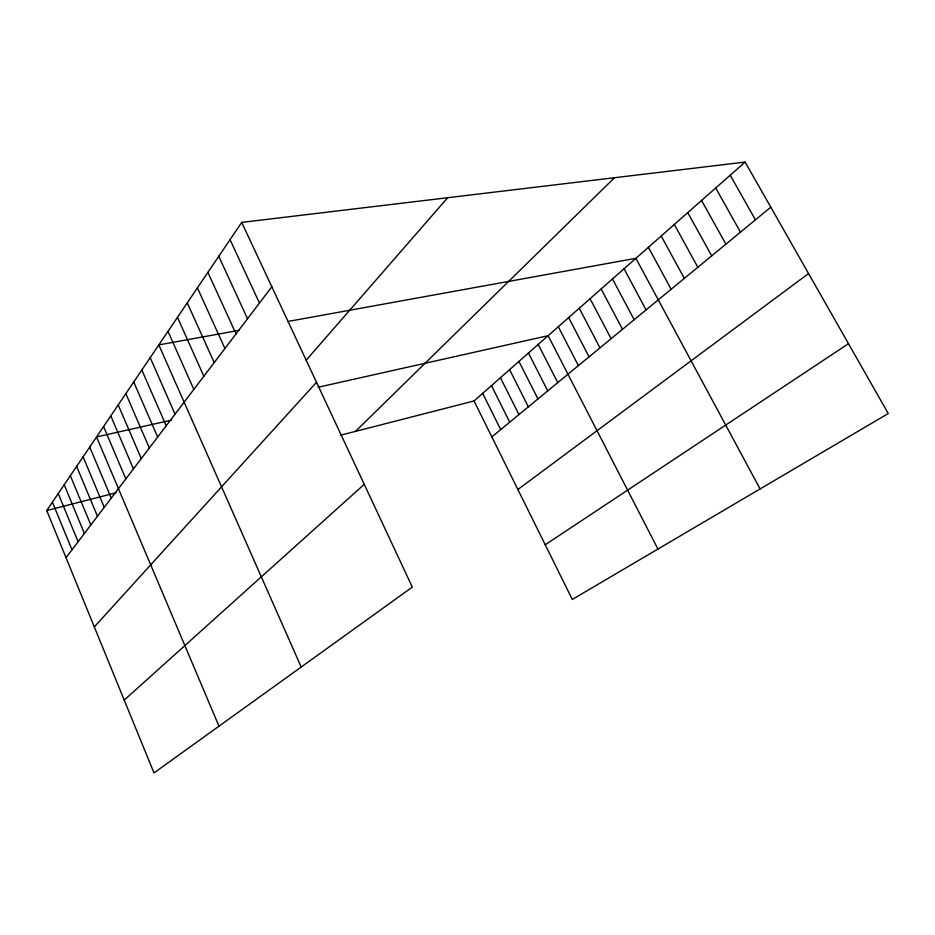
<?xml version="1.0" encoding="UTF-8"?>
<svg xmlns="http://www.w3.org/2000/svg" width="935" height="935" viewBox="0 0 935 935"><rect width="100%" height="100%" fill="white"/><g stroke="black" fill="none" stroke-linecap="round" stroke-linejoin="round"><path stroke-width="1.4" d="M241.709 222.401L412.312 587.098L154.006 772.929L46.75 510.545L241.709 222.401L745.113 162.071L888.25 413.527L572.302 599.452L474.057 400.963L745.113 162.071M66.011 557.657L271.828 286.776M306.096 360.291L447.678 197.717M94.318 626.917L316.509 382.298M355.51 431.374L614.505 177.72M124.226 700.093L364.241 484.342M491.845 436.902L770.791 207.184M517.885 489.508L808.565 273.546M545.234 544.766L848.489 343.683M46.75 510.545L115.917 492.803M340.737 435.161L474.057 400.963M171.713 420.084L96.55 436.937L218.977 726.191M318.087 387.265L548.132 335.688L657.936 549.067M239.383 330.277L158.821 344.898L301.187 667.041M287.886 321.476L635.905 258.317L760.097 488.947M730.223 175.196L755.433 219.83M715.707 187.982L740.473 232.149M701.566 200.452L725.899 244.152M687.774 212.607L711.699 255.851M674.334 224.458L697.837 267.258M661.209 236.017L684.326 278.396M648.411 247.307L671.143 289.254M624.054 268.766L646.073 309.894M612.472 278.969L634.152 319.712M601.158 288.95L622.5 329.307M590.078 298.709L611.104 338.692M579.256 308.258L599.966 347.867M568.655 317.596L589.062 356.843M558.288 326.736L578.403 365.632M538.198 344.442L557.751 382.637M528.462 353.021L547.746 390.877M518.937 361.424L537.952 398.941M509.598 369.652L528.345 406.842M500.447 377.717L518.948 414.591M491.471 385.617L509.739 422.176M482.682 393.366L500.704 429.621M230.033 239.664L259.451 303.057M218.767 256.307L247.53 318.753M207.897 272.365L236.029 333.889M197.414 287.875L224.926 348.498M187.269 302.846L214.208 362.605M177.475 317.327L203.842 376.244M167.996 331.341L193.826 389.427M150.208 357.637L175.032 414.158M141.839 370.003L166.208 425.787M133.728 381.994L157.641 437.054M125.851 393.623L149.331 447.982M118.207 404.925L141.267 458.594M110.786 415.9L133.436 468.902M103.575 426.57L125.839 478.919M89.725 447.024L111.253 498.11M83.086 456.829L104.252 507.308M76.635 466.378L97.45 516.26M70.335 475.681L90.835 524.979M64.211 484.739L84.384 533.476M58.239 493.563L78.096 541.739M52.418 502.153L71.972 549.803"/></g></svg>
